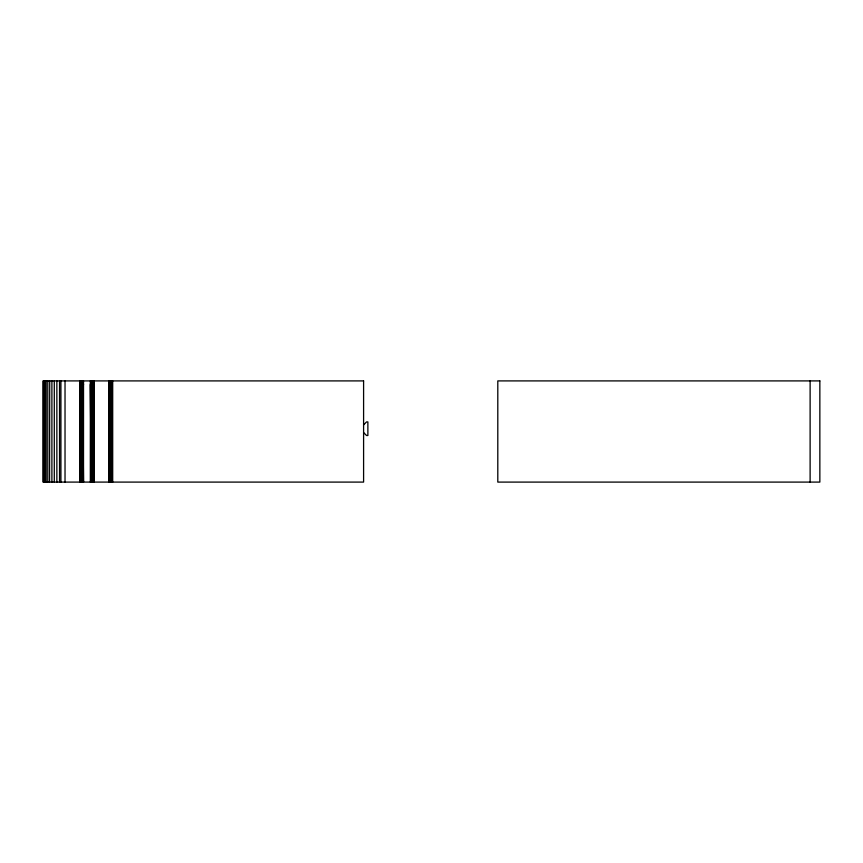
<?xml version="1.0" encoding="UTF-8"?>
<svg xmlns="http://www.w3.org/2000/svg" width="863" height="863" viewBox="0 0 863 863"><rect width="100%" height="100%" fill="white"/><g stroke="black" fill="none" stroke-linecap="round" stroke-linejoin="round"><path stroke-width="1.29" d="M83.528 384.833L83.517 482.093L82.503 380.907L83.528 384.833L83.517 380.907M90.324 380.907L90.324 482.093M363.593 424.876L366.548 421.921L367.875 421.921L367.875 435.513L366.548 435.513L363.593 432.557M810.12 380.907L810.12 482.093M112.697 380.907L112.697 482.093M111.694 380.907L111.694 482.093M110.755 380.907L110.755 482.093M109.946 380.907L109.946 482.093M109.331 380.907L109.331 482.093M108.943 380.907L108.943 482.093M108.814 380.907L108.814 482.093M94.218 380.907L94.218 482.093M94.089 380.907L94.089 482.093M93.689 380.907L93.689 482.093M93.075 380.907L93.075 482.093M92.265 380.907L92.265 482.093M82.503 380.907L82.503 482.093M81.564 380.907L81.564 482.093M80.766 380.907L80.766 482.093M80.14 380.907L80.14 482.093M79.752 380.907L79.752 482.093M65.027 380.907L65.027 482.093M60.917 380.907L60.917 482.093M59.536 380.907L59.536 482.093M56.861 380.907L56.861 482.093M54.293 380.907L54.293 482.093M51.899 380.907L51.899 482.093M49.72 380.907L49.579 482.093M47.799 380.907L47.799 482.093M46.171 380.907L46.171 482.093M44.865 380.907L44.865 482.093M43.916 380.907L43.916 482.093M43.344 380.907L43.344 482.093M91.327 380.907L90.291 384.812L91.327 482.093L91.327 380.907M363.593 380.907L43.15 380.907L43.15 482.093L363.593 482.093L363.593 380.907M819.85 380.907L497.8 380.907L497.8 482.093L819.85 482.093L819.85 380.907"/></g></svg>
